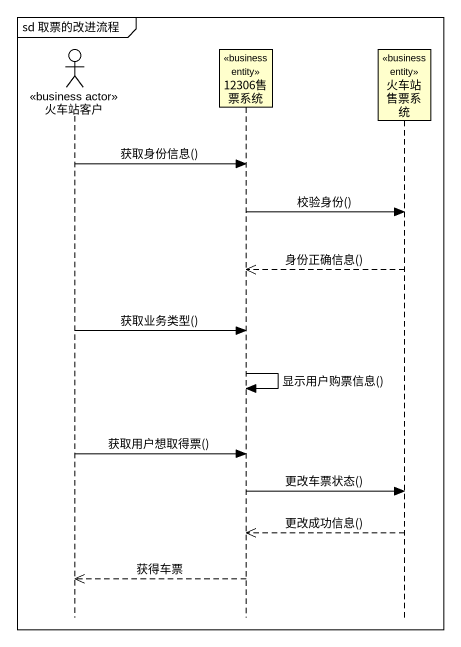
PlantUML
@startuml
mainframe sd 取票的改进流程
hide footbox
actor 火车站客户 <<business actor>>
participant "12306售票系统" as c12306售票系统 <<business entity>>
participant 火车站售票系统 <<business entity>>

火车站客户 -> c12306售票系统 : 获取身份信息()
c12306售票系统 -> 火车站售票系统 : 校验身份()
火车站售票系统 -->> c12306售票系统 : 身份正确信息()
火车站客户 -> c12306售票系统 : 获取业务类型()
c12306售票系统 -> c12306售票系统 : 显示用户购票信息()
火车站客户 -> c12306售票系统 : 获取用户想取得票()
c12306售票系统 -> 火车站售票系统 : 更改车票状态()
火车站售票系统 -->> c12306售票系统 : 更改成功信息()
c12306售票系统 -->> 火车站客户 : 获得车票
@enduml
